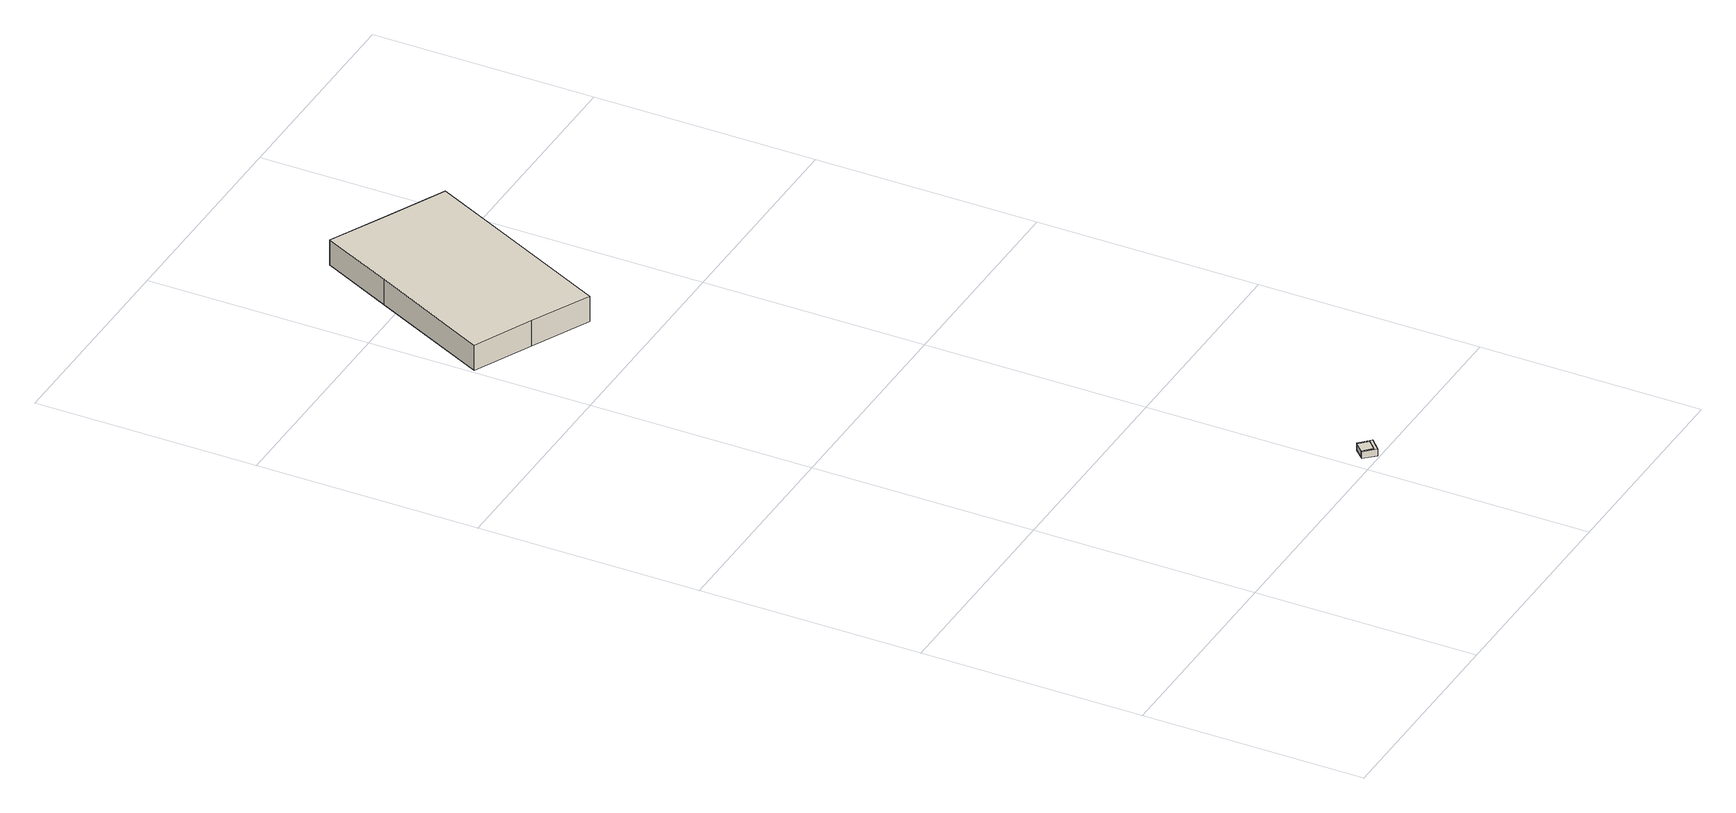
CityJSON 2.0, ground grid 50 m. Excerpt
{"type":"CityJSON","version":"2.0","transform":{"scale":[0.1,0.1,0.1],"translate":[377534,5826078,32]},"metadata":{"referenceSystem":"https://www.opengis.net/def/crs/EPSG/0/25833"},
"CityObjects":{
"building1":{"type":"Building","attributes":{"Gemeindeschluessel":"11000005","BezugspunktDach":"2200","function":"31001_1000","measuredHeight":1.59,"storeysAboveGround":1},"address":[{"country":"Germany","locality":"Berlin","thoroughfareNumber":"26 (71)","thoroughfareName":"Schönwalder Allee"}],"geometry":[{"type":"Solid","lod":"1","boundaries":[[[[0,1,2,3]],[[4,5,6,7]],[[4,7,3,2]],[[5,4,2,1]],[[6,5,1,0]],[[7,6,0,3]]]]}]},
"building2":{"type":"Building","attributes":{"Gemeindeschluessel":"11000005","BezugspunktDach":"2200","function":"51009_1610","measuredHeight":1.61,"storeysAboveGround":0},"address":[{"country":"Germany","locality":"Berlin"}],"geometry":[{"type":"Solid","lod":"1","boundaries":[[[[8,9,10,2,1,0,3,11]],[[7,6,5,4,12,13,14,15]],[[7,15,11,3]],[[6,7,3,0]],[[5,6,0,1]],[[4,5,1,2]],[[12,4,2,10]],[[13,12,10,9]],[[14,13,9,8]],[[15,14,8,11]]]]}]},
"building3":{"type":"Building","attributes":{"name":"Reithalle","Gemeindeschluessel":"11000005","BezugspunktDach":"2200","function":"31001_3210","measuredHeight":7.65,"storeysAboveGround":1},"address":[{"country":"Germany","locality":"Berlin","thoroughfareNumber":"26 (129)","thoroughfareName":"Schönwalder Allee"}],"geometry":[{"type":"Solid","lod":"1","boundaries":[[[[16,17,18,19,20,21,22]],[[23,24,25,26,27,28,29]],[[23,29,22,21]],[[24,23,21,20]],[[25,24,20,19]],[[26,25,19,18]],[[27,26,18,17]],[[28,27,17,16]],[[29,28,16,22]]]]}]}
},
"vertices":[
[546,9,29],[566,28,29],[547,47,29],[528,28,29],[547,47,13],[566,28,13],[546,9,13],[528,28,13],
[548,1,29],[573,25,29],[550,49,29],[525,25,29],[550,49,13],[573,25,13],[548,1,13],[525,25,13],
[140,1703,68],[272,1639,68],[480,2071,68],[348,2134,68],[217,2198,68],[138,2035,68],[8,1766,68],[138,2035,7],[217,2198,7],[348,2134,7],[480,2071,7],[272,1639,7],[140,1703,7],[8,1766,7]
]}
